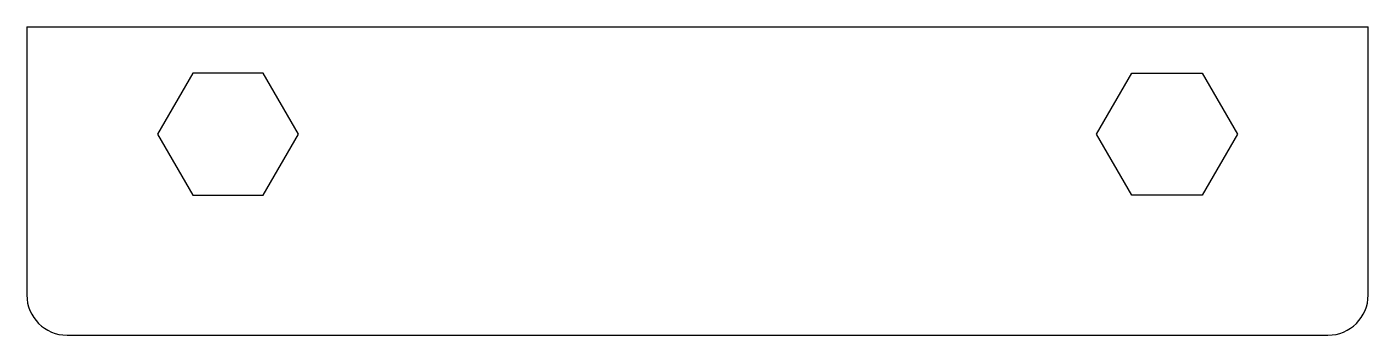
# Model space of a CAD drawing. Header units: millimetres. Extents: x 0 to 100, y 0 to 23.
import ezdxf

# ---------------------------------------------------------------- set-up
doc = ezdxf.new("R2010")
doc.units = ezdxf.units.MM

msp = doc.modelspace()

# ---------------------------------------------------------------- linework, layer by layer
at = {"color": 7, "linetype": 'Continuous', "lineweight": 25}
for p, q in [((0, 23), (0, 3)), ((0, 23), (100, 23)), ((100, 3), (100, 23)), ((12.37, 19.55), (9.75, 15)), ((17.63, 19.55), (12.37, 19.55)), ((20.25, 15), (17.63, 19.55)), ((79.75, 15), (82.37, 19.55)), ((82.37, 19.55), (87.63, 19.55)), ((87.63, 19.55), (90.25, 15)), ((9.75, 15), (12.37, 10.45)), ((17.63, 10.45), (20.25, 15)), ((82.37, 10.45), (79.75, 15)), ((90.25, 15), (87.63, 10.45)), ((12.37, 10.45), (17.63, 10.45)), ((87.63, 10.45), (82.37, 10.45)), ((3, 0), (97, 0))]:
    msp.add_line(p, q, dxfattribs=at)
for centre, start, end in [((3, 3), 180, 270), ((97, 3), 270, 0)]:
    msp.add_arc(centre, 3, start, end, dxfattribs=at)

doc.saveas('drawing.dxf')
